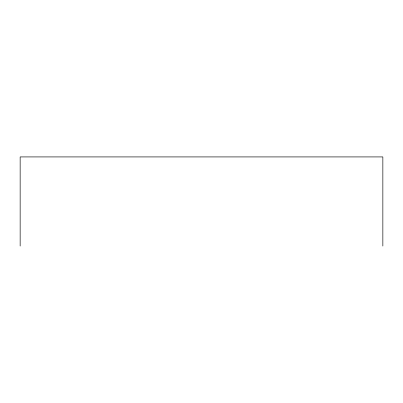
<?xml version="1.0" encoding="UTF-8"?>
<svg xmlns="http://www.w3.org/2000/svg" width="403" height="403" viewBox="0 0 403 403"><rect width="100%" height="100%" fill="white"/><g stroke="black" fill="none" stroke-linecap="round" stroke-linejoin="round"><path stroke-width="0.6" d="M382.85 246.077L382.85 156.923L20.15 156.923L20.15 246.077"/></g></svg>
